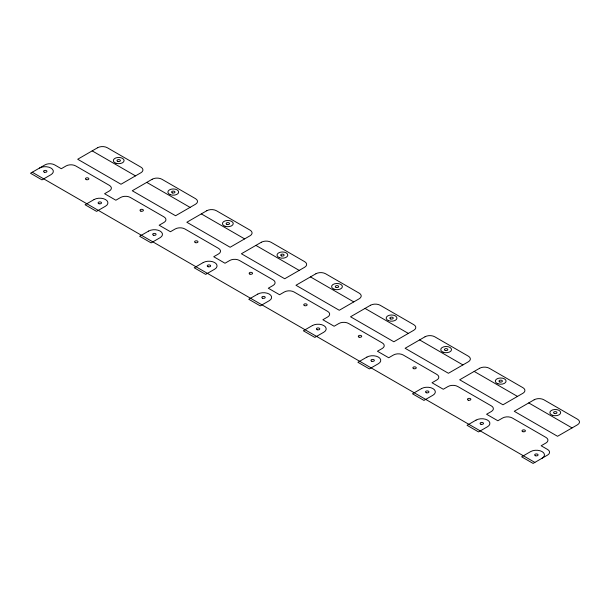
<?xml version="1.0" encoding="UTF-8"?>
<svg xmlns="http://www.w3.org/2000/svg" width="610" height="610" viewBox="0 0 610 610"><rect width="100%" height="100%" fill="white"/><g stroke="black" fill="none" stroke-linecap="round" stroke-linejoin="round"><path stroke-width="0.91" d="M92.186 150.876L135.489 175.878M146.758 182.382L190.061 207.385M201.323 213.889L244.625 238.891M255.895 245.395L299.197 270.398M310.467 276.902L353.769 301.904M365.032 308.408L408.342 333.411M419.604 339.915L462.906 364.917M474.176 371.421L517.478 396.416M528.748 402.928L572.05 427.923M32.254 172.233L534.856 462.411M39.505 168.055A8.105 4.682 0 0 1 50.973 168.055A8.105 4.682 0 0 1 50.973 174.673L41.968 179.874L30.5 173.248L44.987 164.883A6.832 3.942 0 0 1 54.648 164.883L61.29 168.718L66.086 165.943A6.832 3.942 0 0 1 75.747 165.943L109.388 185.371A6.832 3.942 0 0 1 109.388 190.945L104.592 193.721L115.854 200.225L120.658 197.449A6.832 3.942 0 0 1 130.319 197.449L163.96 216.878A6.832 3.942 0 0 1 163.96 222.452L159.157 225.227L170.426 231.731L175.23 228.956A6.832 3.942 0 0 1 184.891 228.956L218.532 248.384A6.832 3.942 0 0 1 218.532 253.958L213.729 256.734L224.998 263.238L229.795 260.462A6.832 3.942 0 0 1 239.456 260.462L273.097 279.883A6.832 3.942 0 0 1 273.097 285.465L268.301 288.233L279.571 294.737L284.367 291.969A6.832 3.942 0 0 1 294.028 291.969L327.669 311.39A6.832 3.942 0 0 1 327.669 316.971L322.873 319.739L334.135 326.243L338.939 323.475A6.832 3.942 0 0 1 348.6 323.475L382.241 342.896A6.832 3.942 0 0 1 382.241 348.478L377.438 351.246L388.707 357.75L393.503 354.982A6.832 3.942 0 0 1 403.172 354.982L436.813 374.403A6.832 3.942 0 0 1 436.813 379.984L432.01 382.752L443.279 389.256L448.075 386.488A6.832 3.942 0 0 1 457.736 386.488L491.378 405.909A6.832 3.942 0 0 1 491.378 411.491L486.582 414.259L497.844 420.763L502.648 417.995A6.832 3.942 0 0 1 512.308 417.995L545.95 437.416A6.832 3.942 0 0 1 545.95 442.99L541.154 445.765L547.589 449.478A6.832 3.942 0 0 1 547.589 455.06L533.094 463.425L521.634 456.806L530.631 451.606A8.105 4.682 0 0 1 542.099 451.606A8.105 4.682 0 0 1 542.099 458.224M97.638 147.727L77.691 159.248L120.993 184.243L140.94 172.729A6.832 3.942 0 0 0 140.94 167.155L107.299 147.727A6.832 3.942 0 0 0 97.638 147.727M94.07 199.561L85.072 204.754L96.54 211.38L105.538 206.18A8.105 4.682 0 0 0 105.538 199.561A8.105 4.682 0 0 0 94.07 199.561M152.21 179.233L132.263 190.755L175.566 215.749L195.513 204.236A6.832 3.942 0 0 0 195.513 198.662L161.871 179.233A6.832 3.942 0 0 0 152.21 179.233M148.642 231.068L139.637 236.261L151.105 242.887L160.11 237.686A8.105 4.682 0 0 0 160.11 231.068A8.105 4.682 0 0 0 148.642 231.068M206.782 210.74L186.835 222.254L230.138 247.256L250.085 235.742A6.832 3.942 0 0 0 250.085 230.161L216.443 210.74A6.832 3.942 0 0 0 206.782 210.74M203.214 262.567L194.209 267.767L205.677 274.386L214.682 269.193A8.105 4.682 0 0 0 214.682 262.567A8.105 4.682 0 0 0 203.214 262.567M261.347 242.246L241.4 253.76L284.71 278.762L304.657 267.249A6.832 3.942 0 0 0 304.657 261.667L271.015 242.246A6.832 3.942 0 0 0 261.347 242.246M257.786 294.073L248.781 299.274L260.249 305.892L269.254 300.7A8.105 4.682 0 0 0 269.254 294.073A8.105 4.682 0 0 0 257.786 294.073M315.919 273.753L295.972 285.267L339.274 310.269L359.221 298.755A6.832 3.942 0 0 0 359.221 293.174L325.58 273.753A6.832 3.942 0 0 0 315.919 273.753M312.35 325.58L303.353 330.78L314.821 337.399L323.818 332.206A8.105 4.682 0 0 0 323.818 325.58A8.105 4.682 0 0 0 312.35 325.58M370.491 305.259L350.544 316.773L393.846 341.775L413.793 330.262A6.832 3.942 0 0 0 413.793 324.68L380.152 305.259A6.832 3.942 0 0 0 370.491 305.259M366.923 357.086L357.917 362.287L369.385 368.905L378.391 363.705A8.105 4.682 0 0 0 378.391 357.086A8.105 4.682 0 0 0 366.923 357.086M425.063 336.766L405.116 348.279L448.419 373.282L468.366 361.768A6.832 3.942 0 0 0 468.366 356.187L434.724 336.766A6.832 3.942 0 0 0 425.063 336.766M421.495 388.593L412.49 393.793L423.958 400.412L432.963 395.211A8.105 4.682 0 0 0 432.963 388.593A8.105 4.682 0 0 0 421.495 388.593M479.628 368.272L459.681 379.786L502.983 404.788L522.93 393.267A6.832 3.942 0 0 0 522.93 387.693L489.289 368.272A6.832 3.942 0 0 0 479.628 368.272M476.067 420.099L467.062 425.3L478.53 431.918L487.527 426.718A8.105 4.682 0 0 0 487.527 420.099A8.105 4.682 0 0 0 476.067 420.099M534.2 399.771L514.253 411.292L557.555 436.295L577.502 424.774A6.832 3.942 0 0 0 577.502 419.2L543.861 399.771A6.832 3.942 0 0 0 534.2 399.771M535.412 455.731A1.708 0.984 0 0 0 538.073 454.984A1.708 0.984 0 0 0 535.618 454.031A1.708 0.984 0 0 0 535.412 455.731M480.939 424.263A1.708 0.984 0 0 0 483.501 423.409A1.708 0.984 0 0 0 480.939 422.555A1.708 0.984 0 0 0 480.939 424.263M426.375 392.756A1.708 0.984 0 0 0 428.937 391.902A1.708 0.984 0 0 0 426.375 391.048A1.708 0.984 0 0 0 426.375 392.756M371.803 361.25A1.708 0.984 0 0 0 374.365 360.396A1.708 0.984 0 0 0 371.803 359.542A1.708 0.984 0 0 0 371.803 361.25M317.231 329.743A1.708 0.984 0 0 0 319.792 328.889A1.708 0.984 0 0 0 317.231 328.035A1.708 0.984 0 0 0 317.231 329.743M262.666 298.237A1.708 0.984 0 0 0 265.228 297.39A1.708 0.984 0 0 0 262.666 296.536A1.708 0.984 0 0 0 262.666 298.237M208.094 266.738A1.708 0.984 0 0 0 210.656 265.884A1.708 0.984 0 0 0 208.094 265.03A1.708 0.984 0 0 0 208.094 266.738M153.522 235.231A1.708 0.984 0 0 0 156.084 234.377A1.708 0.984 0 0 0 153.522 233.523A1.708 0.984 0 0 0 153.522 235.231M98.95 203.725A1.708 0.984 0 0 0 101.512 202.871A1.708 0.984 0 0 0 98.95 202.017A1.708 0.984 0 0 0 98.95 203.725M44.385 172.218A1.708 0.984 0 0 0 46.947 171.364A1.708 0.984 0 0 0 44.385 170.51A1.708 0.984 0 0 0 44.385 172.218M117.852 161.421A1.708 0.984 0 0 0 120.414 160.567A1.708 0.984 0 0 0 117.852 159.713A1.708 0.984 0 0 0 117.852 161.421M86.3 179.637A1.708 0.984 0 0 0 88.862 178.783A1.708 0.984 0 0 0 86.3 177.929A1.708 0.984 0 0 0 86.3 179.637M172.424 192.928A1.708 0.984 0 0 0 174.978 192.074A1.708 0.984 0 0 0 172.424 191.22A1.708 0.984 0 0 0 172.424 192.928M226.989 224.434A1.708 0.984 0 0 0 229.551 223.58A1.708 0.984 0 0 0 226.989 222.726A1.708 0.984 0 0 0 226.989 224.434M281.454 255.903A1.708 0.984 0 0 0 284.115 255.155A1.708 0.984 0 0 0 281.667 254.202A1.708 0.984 0 0 0 281.454 255.903M336.133 287.447A1.708 0.984 0 0 0 338.695 286.593A1.708 0.984 0 0 0 336.133 285.739A1.708 0.984 0 0 0 336.133 287.447M390.697 318.954A1.708 0.984 0 0 0 393.259 318.1A1.708 0.984 0 0 0 390.697 317.246A1.708 0.984 0 0 0 390.697 318.954M445.269 350.46A1.708 0.984 0 0 0 447.832 349.606A1.708 0.984 0 0 0 445.269 348.752A1.708 0.984 0 0 0 445.269 350.46M499.842 381.967A1.708 0.984 0 0 0 502.404 381.113A1.708 0.984 0 0 0 499.842 380.259A1.708 0.984 0 0 0 499.842 381.967M554.414 413.466A1.708 0.984 0 0 0 556.976 412.612A1.708 0.984 0 0 0 554.414 411.758A1.708 0.984 0 0 0 554.414 413.466M116.007 163.267A5.398 3.119 0 0 0 124.104 160.567A5.398 3.119 0 0 0 116.007 157.868A5.398 3.119 0 0 0 116.007 163.267M170.251 194.659A5.398 3.119 0 0 0 178.661 192.295A5.398 3.119 0 0 0 170.914 189.268A5.398 3.119 0 0 0 170.251 194.659M140.864 211.144A1.708 0.984 0 0 0 143.426 210.29A1.708 0.984 0 0 0 140.864 209.436A1.708 0.984 0 0 0 140.864 211.144M225.143 226.279A5.398 3.119 0 0 0 233.249 223.58A5.398 3.119 0 0 0 225.143 220.881A5.398 3.119 0 0 0 225.143 226.279M195.436 242.65A1.708 0.984 0 0 0 197.998 241.796A1.708 0.984 0 0 0 195.436 240.942A1.708 0.984 0 0 0 195.436 242.65M279.388 257.672A5.398 3.119 0 0 0 287.798 255.308A5.398 3.119 0 0 0 280.051 252.281A5.398 3.119 0 0 0 279.388 257.672M249.902 274.119A1.708 0.984 0 0 0 252.563 273.371A1.708 0.984 0 0 0 250.115 272.418A1.708 0.984 0 0 0 249.902 274.119M333.96 289.171A5.398 3.119 0 0 0 342.37 286.814A5.398 3.119 0 0 0 334.623 283.787A5.398 3.119 0 0 0 333.96 289.171M304.474 305.625A1.708 0.984 0 0 0 307.135 304.878A1.708 0.984 0 0 0 304.687 303.925A1.708 0.984 0 0 0 304.474 305.625M388.524 320.677A5.398 3.119 0 0 0 396.942 318.321A5.398 3.119 0 0 0 389.195 315.294A5.398 3.119 0 0 0 388.524 320.677M359.046 337.132A1.708 0.984 0 0 0 361.707 336.385A1.708 0.984 0 0 0 359.252 335.431A1.708 0.984 0 0 0 359.046 337.132M443.096 352.183A5.398 3.119 0 0 0 451.514 349.827A5.398 3.119 0 0 0 443.767 346.8A5.398 3.119 0 0 0 443.096 352.183M413.717 368.676A1.708 0.984 0 0 0 416.279 367.822A1.708 0.984 0 0 0 413.717 366.968A1.708 0.984 0 0 0 413.717 368.676M497.996 383.812A5.398 3.119 0 0 0 506.094 381.113A5.398 3.119 0 0 0 497.996 378.406A5.398 3.119 0 0 0 497.996 383.812M468.289 400.183A1.708 0.984 0 0 0 470.851 399.329A1.708 0.984 0 0 0 468.289 398.475A1.708 0.984 0 0 0 468.289 400.183M552.561 415.318A5.398 3.119 0 0 0 560.666 412.612A5.398 3.119 0 0 0 552.561 409.912A5.398 3.119 0 0 0 552.561 415.318M522.854 431.689A1.708 0.984 0 0 0 525.416 430.835A1.708 0.984 0 0 0 522.854 429.981A1.708 0.984 0 0 0 522.854 431.689"/></g></svg>
